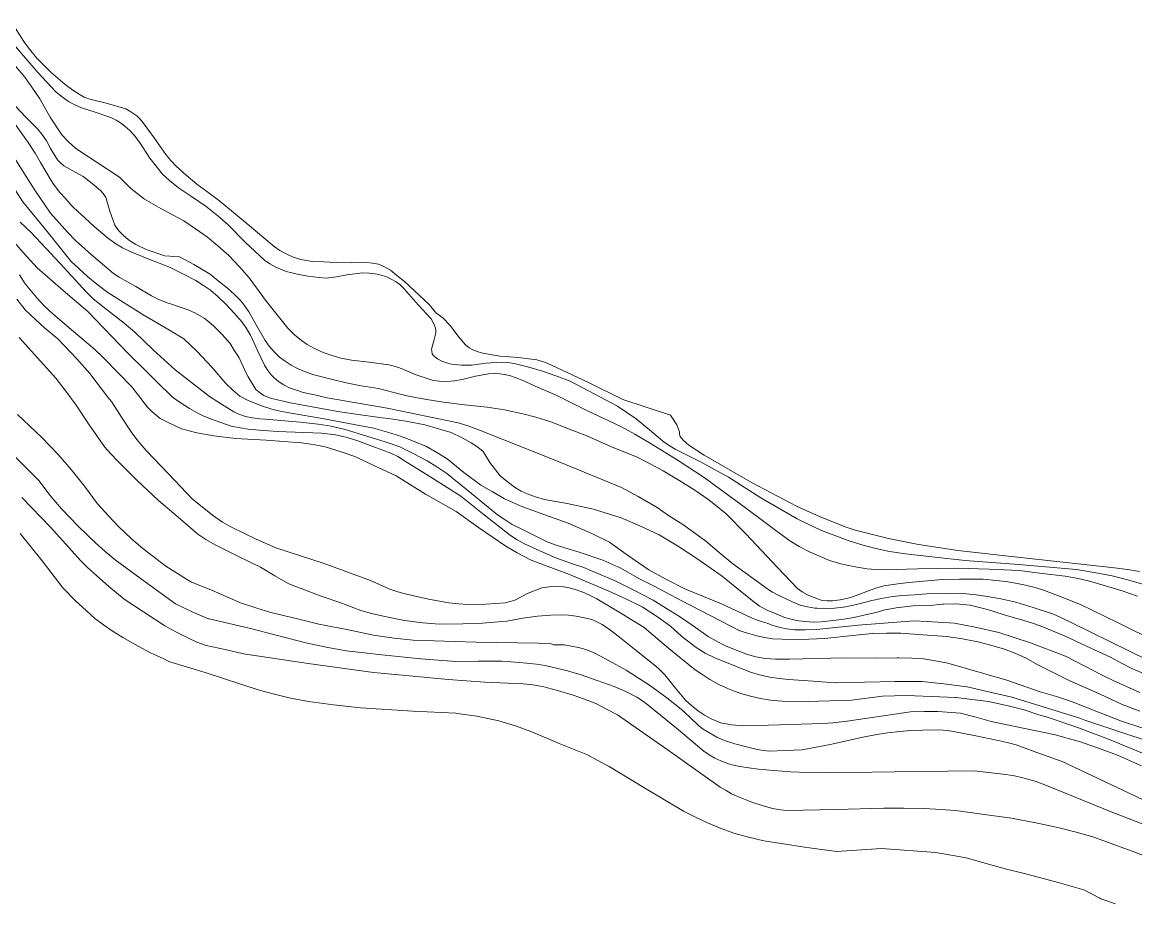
# Model space of a CAD drawing. Header units: inches. Extents: x 115425 to 116786, y 150085 to 152399.
# Drawn here: x 116091.6 to 116184.9, y 152226.5 to 152300.3 of the extents above; entities that cross this region are included whole.
import ezdxf

# ---------------------------------------------------------------- set-up
doc = ezdxf.new("R2010")
doc.units = ezdxf.units.IN
doc.header["$MEASUREMENT"] = 0
doc.layers.add('Contour', color=7, linetype='Continuous', lineweight=0, true_color=0xbed2ff)

msp = doc.modelspace()

# ---------------------------------------------------------------- linework, layer by layer
at = {"layer": 'Contour'}
for points in [[(116145.882, 152267.358), (116141.899, 152268.684), (116139.014, 152270.105), (116135.911, 152271.555), (116135.318, 152271.792), (116134.676, 152271.994), (116133.129, 152272.19), (116131.617, 152272.304), (116130.775, 152272.45), (116130.051, 152272.583), (116129.68, 152272.692), (116129.324, 152272.834), (116129.018, 152273.011), (116128.71, 152273.255), (116128.071, 152274.01), (116127.447, 152274.85), (116126.811, 152275.505), (116126.212, 152275.96), (116126.161, 152276.009), (116125.659, 152276.634), (116123.601, 152278.546), (116122.967, 152279.067), (116122.437, 152279.49), (116121.876, 152279.811), (116121.418, 152280.001), (116120.93, 152280.09), (116120.443, 152280.145), (116119.152, 152280.129), (116117.878, 152280.131), (116116.82, 152280.189), (116115.881, 152280.233), (116115.393, 152280.304), (116114.888, 152280.393), (116114.228, 152280.628), (116113.686, 152280.866), (116113.176, 152281.155), (116112.681, 152281.495), (116110.438, 152283.385), (116108.145, 152285.274), (116107.121, 152286.02), (116106.199, 152286.702), (116105.308, 152287.451), (116104.484, 152288.219), (116104.037, 152288.678), (116103.605, 152289.187), (116102.632, 152290.588), (116101.729, 152291.841), (116101.454, 152292.153), (116101.178, 152292.431), (116100.684, 152292.771), (116100.259, 152292.995), (116098.739, 152293.461), (116097.255, 152293.81), (116096.781, 152293.999), (116096.441, 152294.175), (116095.828, 152294.579), (116095.196, 152295.05), (116094.597, 152295.539), (116093.998, 152296.044), (116093.327, 152296.715), (116092.794, 152297.272), (116092.189, 152297.995), (116091.721, 152298.637), (116090.691, 152300.255)], [(116185.729, 152253.123), (116184.277, 152253.54), (116182.876, 152253.908), (116181.377, 152254.189), (116179.896, 152254.438), (116175.024, 152254.854), (116170.574, 152255.18), (116168.035, 152255.469), (116165.564, 152255.743), (116164.217, 152255.961), (116163.072, 152256.185), (116161.924, 152256.492), (116160.775, 152256.866), (116159.659, 152257.274), (116158.524, 152257.716), (116157.541, 152258.178), (116156.506, 152258.672), (116153.461, 152260.442), (116150.753, 152262.169), (116148.442, 152263.42), (116146.286, 152264.524), (116145.639, 152264.91), (116145.213, 152265.202), (116144.117, 152266.147), (116143.021, 152267.043), (116142.237, 152267.594), (116141.452, 152268.128), (116139.499, 152269.153), (116137.495, 152270.21), (116136.293, 152270.65), (116135.177, 152271.042), (116134.029, 152271.382), (116132.916, 152271.656), (116132.259, 152271.758), (116131.722, 152271.794), (116130.433, 152271.729), (116129.23, 152271.548), (116128.392, 152271.561), (116127.552, 152271.641), (116127.113, 152271.747), (116126.724, 152271.889), (116126.367, 152272.081), (116126.146, 152272.243), (116125.99, 152272.407), (116125.921, 152272.506), (116125.882, 152272.723), (116125.861, 152272.874), (116126.062, 152273.583), (116126.23, 152274.241), (116126.241, 152274.493), (116126.184, 152274.743), (116126.042, 152275.059), (116125.832, 152275.422), (116124.763, 152276.604), (116123.59, 152277.933), (116123.213, 152278.293), (116122.905, 152278.537), (116122.48, 152278.761), (116122.124, 152278.937), (116121.735, 152279.061), (116121.33, 152279.168), (116120.658, 152279.252), (116120.087, 152279.272), (116118.767, 152279.105), (116117.922, 152278.932), (116117.047, 152278.844), (116116.459, 152278.88), (116115.517, 152279.008), (116114.625, 152279.17), (116114.169, 152279.276), (116113.697, 152279.399), (116113.206, 152279.588), (116112.816, 152279.746), (116112.34, 152280.019), (116111.88, 152280.326), (116110.301, 152281.813), (116108.839, 152283.304), (116107.982, 152284.054), (116106.991, 152284.834), (116105.763, 152285.659), (116104.672, 152286.387), (116103.919, 152287.006), (116103.336, 152287.545), (116102.281, 152288.877), (116101.409, 152290.214), (116100.959, 152290.79), (116100.597, 152291.2), (116100.22, 152291.543), (116099.912, 152291.787), (116099.469, 152292.062), (116099.011, 152292.285), (116097.709, 152292.722), (116096.543, 152293.096), (116095.933, 152293.366), (116095.458, 152293.623), (116094.843, 152294.06), (116094.398, 152294.418), (116092.899, 152296.058), (116090.846, 152298.423)], [(116185.006, 152252.2), (116183.72, 152252.654), (116182.319, 152253.072), (116180.968, 152253.475), (116179.905, 152253.717), (116178.929, 152253.877), (116177.029, 152254.098), (116175.128, 152254.353), (116172.544, 152254.457), (116169.96, 152254.544), (116166.609, 152254.494), (116163.862, 152254.41), (116163.106, 152254.441), (116162.317, 152254.489), (116161.207, 152254.679), (116160.161, 152254.905), (116159.672, 152255.044), (116159.199, 152255.183), (116158.352, 152255.548), (116157.521, 152255.93), (116156.671, 152256.378), (116155.787, 152256.893), (116152.046, 152259.685), (116148.716, 152262.152), (116146.519, 152263.574), (116144.271, 152264.96), (116142.911, 152265.765), (116141.738, 152266.407), (116138.939, 152267.713), (116136.24, 152269.072), (116134.8, 152269.69), (116133.461, 152270.294), (116132.869, 152270.515), (116132.412, 152270.671), (116131.94, 152270.76), (116131.604, 152270.819), (116131.117, 152270.84), (116130.631, 152270.812), (116129.563, 152270.617), (116128.447, 152270.338), (116127.796, 152270.238), (116127.143, 152270.188), (116126.506, 152270.206), (116126.001, 152270.261), (116124.582, 152270.745), (116123.176, 152271.314), (116122.736, 152271.455), (116122.281, 152271.577), (116120.649, 152271.789), (116119.153, 152271.953), (116118.277, 152272.132), (116117.534, 152272.349), (116116.807, 152272.616), (116116.078, 152272.933), (116115.466, 152273.287), (116114.988, 152273.611), (116114.406, 152274.099), (116113.84, 152274.639), (116112.058, 152276.876), (116110.6, 152278.869), (116109.79, 152279.771), (116108.878, 152280.722), (116107.969, 152281.538), (116107.113, 152282.255), (116106.106, 152282.968), (116105.118, 152283.631), (116103.385, 152284.561), (116101.821, 152285.444), (116100.675, 152286.338), (116099.73, 152287.288), (116097.872, 152288.516), (116096.083, 152289.697), (116095.448, 152290.268), (116094.914, 152290.842), (116093.922, 152292.31), (116093.063, 152293.848), (116092.402, 152294.822), (116091.811, 152295.662), (116090.308, 152297.453)], [(116186.766, 152248.314), (116183.337, 152250.007), (116180.216, 152251.507), (116178.895, 152252.044), (116177.203, 152252.673), (116176.426, 152252.922), (116175.616, 152253.137), (116174.774, 152253.284), (116173.965, 152253.432), (116173.159, 152253.512), (116172.083, 152253.62), (116171.043, 152253.627), (116170.104, 152253.638), (116168.626, 152253.601), (116165.85, 152253.352), (116165.12, 152253.276), (116163.751, 152253.065), (116163.089, 152252.881), (116162.465, 152252.661), (116161.438, 152252.275), (116161.126, 152252.153), (116160.761, 152252.027), (116160.094, 152251.893), (116159.442, 152251.81), (116158.973, 152251.815), (116158.586, 152251.855), (116157.978, 152252.058), (116157.368, 152252.312), (116156.925, 152252.569), (116156.533, 152252.844), (116154.851, 152254.601), (116152.19, 152257.43), (116150.559, 152259.088), (116149.528, 152259.943), (116149.005, 152260.323), (116147.914, 152261.084), (116146.653, 152261.875), (116145.274, 152262.713), (116144.136, 152263.322), (116143.101, 152263.833), (116140.95, 152264.719), (116138.882, 152265.64), (116137.342, 152266.223), (116135.869, 152266.807), (116134.619, 152267.195), (116133.522, 152267.487), (116131.972, 152267.801), (116130.524, 152268.033), (116128.625, 152268.238), (116126.859, 152268.462), (116125.311, 152268.709), (116123.947, 152268.944), (116122.715, 152269.265), (116121.434, 152269.586), (116119.986, 152269.818), (116118.723, 152270.055), (116117.339, 152270.407), (116115.939, 152270.758), (116115.229, 152271.009), (116114.653, 152271.263), (116114.109, 152271.551), (116113.598, 152271.874), (116113.137, 152272.231), (116112.708, 152272.623), (116112.276, 152273.149), (116111.929, 152273.61), (116111.176, 152274.934), (116110.579, 152276.026), (116110.266, 152276.454), (116109.92, 152276.898), (116109.335, 152277.488), (116108.77, 152277.993), (116108, 152278.612), (116107.316, 152279.165), (116105.971, 152279.987), (116104.816, 152280.579), (116104.749, 152280.611), (116103.518, 152280.702), (116101.962, 152281.234), (116101.114, 152281.649), (116100.501, 152282.036), (116100.055, 152282.428), (116099.712, 152282.755), (116099.504, 152283.018), (116099.33, 152283.282), (116098.933, 152284.446), (116098.603, 152285.579), (116098.36, 152285.908), (116098.152, 152286.171), (116097.434, 152286.757), (116096.682, 152287.343), (116095.832, 152287.824), (116095.083, 152288.242), (116094.741, 152288.535), (116094.535, 152288.732), (116094.081, 152289.458), (116093.936, 152289.742), (116093.613, 152290.325), (116093.372, 152290.693), (116093.241, 152290.88), (116092.861, 152291.34), (116091.898, 152292.323), (116091.002, 152293.273)], [(116185.859, 152246.845), (116182.736, 152248.378), (116179.512, 152249.976), (116178.63, 152250.39), (116177.951, 152250.708), (116176.261, 152251.27), (116174.809, 152251.704), (116173.561, 152251.975), (116172.45, 152252.182), (116171.474, 152252.326), (116170.667, 152252.406), (116169.057, 152252.434), (116167.315, 152252.39), (116166.311, 152252.332), (116165.306, 152252.274), (116164.487, 152252.168), (116163.555, 152252.011), (116162.743, 152251.844), (116162.21, 152251.694), (116161.458, 152251.505), (116160.548, 152251.303), (116160.377, 152251.279), (116159.625, 152251.193), (116158.954, 152251.177), (116158.166, 152251.191), (116157.981, 152251.212), (116157.363, 152251.305), (116156.732, 152251.466), (116155.843, 152251.836), (116154.921, 152252.289), (116154.912, 152252.293), (116154.436, 152252.549), (116154.044, 152252.791), (116152.627, 152253.83), (116151.108, 152254.916), (116149.962, 152255.86), (116148.832, 152256.805), (116147.824, 152257.568), (116146.919, 152258.217), (116145.728, 152258.975), (116144.772, 152259.623), (116143.174, 152260.556), (116141.78, 152261.31), (116135.989, 152263.665), (116129.741, 152266.16), (116128.912, 152266.475), (116128.101, 152266.707), (116122.153, 152267.935), (116117.136, 152268.817), (116116.057, 152269.058), (116115.129, 152269.27), (116114.487, 152269.472), (116113.98, 152269.661), (116113.504, 152269.901), (116113.062, 152270.175), (116112.686, 152270.484), (116112.444, 152270.73), (116112.098, 152271.174), (116111.888, 152271.555), (116111.323, 152272.715), (116110.703, 152274.058), (116110.37, 152274.62), (116110.022, 152275.148), (116109.366, 152275.887), (116108.626, 152276.673), (116108.008, 152277.262), (116107.357, 152277.816), (116106.761, 152278.22), (116106.13, 152278.624), (116105.026, 152279.201), (116103.923, 152279.744), (116102.061, 152280.469), (116100.639, 152281.054), (116099.993, 152281.364), (116099.353, 152281.758), (116098.707, 152282.232), (116097.626, 152283.155), (116096.456, 152284.226), (116096.333, 152284.336), (116095.749, 152284.891), (116095.231, 152285.482), (116094.715, 152286.04), (116094.16, 152286.798), (116094.014, 152286.996), (116093.119, 152288.513), (116092.664, 152289.309), (116092.089, 152290.201), (116091.89, 152290.465), (116090.917, 152291.85)], [(116186.687, 152245.23), (116184.519, 152246.15), (116183.669, 152246.598), (116182.751, 152247.112), (116180.717, 152248.035), (116178.885, 152248.895), (116176.853, 152249.717), (116176.109, 152249.967), (116175.129, 152250.278), (116174.792, 152250.365), (116173.762, 152250.663), (116172.443, 152251.1), (116171.769, 152251.251), (116170.992, 152251.467), (116169.783, 152251.571), (116168.744, 152251.545), (116168.677, 152251.543), (116167.624, 152251.434), (116166.183, 152251.398), (116164.79, 152251.23), (116163.737, 152251.026), (116163.31, 152250.909), (116161.248, 152250.409), (116160.229, 152250.251), (116158.496, 152250.05), (116157.868, 152250.035), (116157.129, 152250.083), (116156.44, 152250.167), (116155.867, 152250.304), (116155.444, 152250.427), (116155.132, 152250.574), (116154.733, 152250.729), (116153.971, 152251.028), (116153.353, 152251.382), (116152.831, 152251.755), (116151.755, 152252.635), (116150.509, 152253.638), (116150.126, 152253.94), (116148.095, 152255.366), (116146.461, 152256.43), (116144.925, 152257.33), (116143.329, 152258.103), (116141.69, 152258.8), (116141.404, 152258.885), (116139.445, 152259.49), (116137.22, 152259.972), (116135.334, 152260.311), (116134.591, 152260.511), (116133.881, 152260.762), (116133.373, 152261), (116132.896, 152261.274), (116132.213, 152261.794), (116131.631, 152262.282), (116130.765, 152263.385), (116130.188, 152264.326), (116129.744, 152264.685), (116129.198, 152265.057), (116128.434, 152265.457), (116127.501, 152265.904), (116126.454, 152266.213), (116125.306, 152266.554), (116123.874, 152266.837), (116122.275, 152267.082), (116121.741, 152267.14), (116119.725, 152267.413), (116118.185, 152267.629), (116114.031, 152268.393), (116112.384, 152268.787), (116112.172, 152268.862), (116111.833, 152269.004), (116111.424, 152269.279), (116111.15, 152269.524), (116110.503, 152270.581), (116110.204, 152271.161), (116110.204, 152271.178), (116109.744, 152272.156), (116109.36, 152272.75), (116108.993, 152273.362), (116108.321, 152274.116), (116107.649, 152274.821), (116107.205, 152275.179), (116106.829, 152275.472), (116106.098, 152275.89), (116105.486, 152276.193), (116104.726, 152276.443), (116104.185, 152276.614), (116104.168, 152276.63), (116103.729, 152276.753), (116102.983, 152277.07), (116102.406, 152277.358), (116101.113, 152278.131), (116099.72, 152278.902), (116099.243, 152279.22), (116097.357, 152280.809), (116096.054, 152281.984), (116095.416, 152282.654), (116093.953, 152284.261), (116092.597, 152286.272), (116090.782, 152289.146)], [(116091.005, 152286.216), (116091.634, 152285.226), (116093.673, 152282.727), (116095.68, 152280.227), (116096.332, 152279.639), (116097.086, 152278.954), (116097.839, 152278.335), (116098.762, 152277.62), (116101.861, 152275.684), (116101.915, 152275.658), (116103.931, 152274.474), (116105.114, 152273.748), (116106.209, 152272.731), (116107.5, 152271.354), (116108.64, 152270.023), (116109.224, 152269.451), (116109.823, 152268.963), (116110.095, 152268.802), (116110.452, 152268.609), (116111.078, 152268.356), (116111.722, 152268.104), (116112.482, 152267.854), (116113.292, 152267.656), (116116.877, 152267.058), (116121.004, 152266.271), (116122.169, 152265.931), (116123.284, 152265.606), (116124.367, 152265.197), (116125.451, 152264.737), (116126.319, 152264.222), (116127.169, 152263.707), (116128.573, 152262.551), (116130.007, 152261.512), (116130.942, 152260.966), (116131.98, 152260.354), (116132.675, 152260.036), (116133.421, 152259.719), (116135.349, 152259.012), (116137.311, 152258.322), (116139.345, 152257.433), (116140.784, 152256.734), (116142.29, 152255.636), (116144.08, 152254.423), (116145.491, 152253.636), (116147.138, 152252.788), (116150.152, 152251.554), (116152.662, 152250.392), (116153.095, 152250.217), (116153.583, 152250.06), (116153.969, 152249.934), (116154.447, 152249.757), (116155.072, 152249.571), (116155.611, 152249.467), (116156.3, 152249.384), (116157.155, 152249.388), (116158.126, 152249.412), (116161.604, 152249.783), (116166.306, 152250.143), (116167.397, 152250.094), (116169.663, 152249.956), (116171.41, 152249.613), (116173.397, 152249.168), (116176.034, 152248.312), (116178.98, 152247.183), (116182.098, 152245.574), (116182.969, 152245.148), (116185.199, 152244.131)], [(116185.19, 152242.582), (116183.667, 152243.171), (116181.867, 152244.001), (116179.27, 152245.143), (116176.647, 152246.471), (116175.62, 152247.044), (116174.738, 152247.425), (116173.858, 152247.772), (116172.811, 152248.082), (116171.765, 152248.358), (116170.35, 152248.625), (116169.038, 152248.827), (116167.022, 152248.978), (116165.175, 152249.1), (116163.968, 152249.104), (116162.829, 152249.076), (116162.803, 152249.083), (116161.131, 152248.908), (116158.807, 152248.666), (116157.467, 152248.599), (116156.261, 152248.569), (116155.238, 152248.594), (116154.415, 152248.641), (116153.759, 152248.742), (116153.119, 152248.877), (116152.325, 152249.109), (116151.7, 152249.312), (116146.775, 152251.856), (116144.512, 152253.042), (116143.243, 152253.689), (116141.729, 152254.541), (116140.983, 152254.891), (116140.204, 152255.224), (116138.243, 152255.88), (116136.385, 152256.454), (116135.624, 152256.738), (116134.928, 152257.056), (116133.706, 152257.679), (116132.637, 152258.207), (116131.955, 152258.643), (116131.393, 152259.031), (116129.219, 152260.805), (116127.15, 152262.465), (116126.314, 152263.031), (116125.514, 152263.531), (116124.342, 152264.156), (116123.222, 152264.699), (116121.973, 152265.118), (116119.736, 152265.831), (116118.625, 152266.162), (116117.477, 152266.43), (116116.366, 152266.601), (116114.86, 152266.783), (116111.972, 152267.023), (116111.462, 152267.049), (116110.874, 152267.135), (116110.284, 152267.255), (116109.743, 152267.443), (116109.319, 152267.634), (116108.264, 152268.278), (116107.275, 152268.925), (116105.019, 152270.68), (116104.398, 152271.162), (116102.552, 152272.844), (116101.008, 152274.298), (116100.124, 152275.055), (116098.101, 152276.649), (116098.056, 152276.68), (116097.542, 152277.103), (116096.959, 152277.659), (116094.754, 152280.053), (116092.343, 152282.644), (116091.416, 152283.526)], [(116185.362, 152241.189), (116183.672, 152241.751), (116181.742, 152242.508), (116179.474, 152243.391), (116178.223, 152243.795), (116176.858, 152244.21), (116174.049, 152245.174), (116169.101, 152246.589), (116168.09, 152246.799), (116167.08, 152246.975), (116166.106, 152247.018), (116164.999, 152247.058), (116164.857, 152247.054), (116163.171, 152247.012), (116160.453, 152247.035), (116155.862, 152246.94), (116155.556, 152246.925), (116154.684, 152246.937), (116153.845, 152246.983), (116153.02, 152247.13), (116152.345, 152247.315), (116151.397, 152247.677), (116150.482, 152248.057), (116149.752, 152248.441), (116149.054, 152248.843), (116147.792, 152249.735), (116146.633, 152250.511), (116145.543, 152251.172), (116144.42, 152251.865), (116142.806, 152252.714), (116141.261, 152253.498), (116139.279, 152254.337), (116138.625, 152254.6), (116137.68, 152254.927), (116136.328, 152255.38), (116134.954, 152256), (116133.649, 152256.588), (116133.037, 152256.925), (116132.475, 152257.28), (116130.286, 152259.021), (116128.336, 152260.582), (116126.021, 152262.018), (116123.619, 152263.552), (116123.041, 152263.889), (116122.464, 152264.177), (116120.958, 152264.727), (116119.706, 152265.216), (116118.794, 152265.478), (116117.849, 152265.706), (116116.655, 152265.859), (116112.967, 152265.993), (116111.474, 152266.105), (116110.504, 152266.194), (116109.221, 152266.42), (116109.089, 152266.454), (116108.21, 152266.734), (116107.432, 152267.033), (116106.805, 152267.286), (116106.194, 152267.59), (116105.599, 152267.91), (116104.815, 152268.411), (116104.167, 152268.881), (116103.96, 152269.086), (116103.075, 152269.928), (116101.906, 152271.102), (116100.456, 152272.529), (116097.083, 152276.035), (116095.028, 152277.796), (116092.852, 152279.687), (116091.663, 152280.983), (116090.927, 152281.812)], [(116187.697, 152239.478), (116184.271, 152240.596), (116180.595, 152241.827), (116180.179, 152241.983), (116176.361, 152243.163), (116174.48, 152243.739), (116172.399, 152244.231), (116170.721, 152244.604), (116168.787, 152244.86), (116166.969, 152245.07), (116164.871, 152245.059), (116164.668, 152245.054), (116162.141, 152244.994), (116159.706, 152244.96), (116159.691, 152244.96), (116157.843, 152245.099), (116155.778, 152245.232), (116155.005, 152245.313), (116154.214, 152245.428), (116153.337, 152245.625), (116152.594, 152245.841), (116151.138, 152246.425), (116149.648, 152247.009), (116148.8, 152247.441), (116148.034, 152247.908), (116146.837, 152248.835), (116145.877, 152249.683), (116144.717, 152250.526), (116143.523, 152251.319), (116142.149, 152251.972), (116140.674, 152252.657), (116137.438, 152254.019), (116134.207, 152255.231), (116133.052, 152255.823), (116132.082, 152256.402), (116129.814, 152257.956), (116127.92, 152259.302), (116125.369, 152260.748), (116122.9, 152262.28), (116121.035, 152263.156), (116119.441, 152263.888), (116118.308, 152264.296), (116116.973, 152264.699), (116115.962, 152264.909), (116114.97, 152265.052), (116112.031, 152265.265), (116109.462, 152265.419), (116107.629, 152265.625), (116106.199, 152265.87), (116104.93, 152266.228), (116103.742, 152266.764), (116103.152, 152267.084), (116102.482, 152267.645), (116102.086, 152268.035), (116100.768, 152269.736), (116099.632, 152270.916), (116098.395, 152272.16), (116097.662, 152272.857), (116095.89, 152274.38), (116094.162, 152275.834), (116093.457, 152276.493), (116092.82, 152277.175), (116091.841, 152278.348), (116091.349, 152279.097)], [(116185.415, 152239.07), (116182.583, 152240.249), (116180.054, 152241.193), (116177.457, 152242.069), (116176.735, 152242.284), (116175.518, 152242.689), (116174.168, 152243.025), (116172.517, 152243.387), (116169.826, 152243.723), (116169.755, 152243.732), (116168.429, 152243.786), (116165.646, 152243.902), (116163.652, 152243.832), (116161.033, 152243.502), (116160.164, 152243.462), (116158.287, 152243.416), (116156.612, 152243.374), (116155.907, 152243.39), (116155.22, 152243.407), (116154.262, 152243.5), (116153.437, 152243.648), (116152.577, 152243.828), (116151.868, 152244.028), (116151.293, 152244.232), (116150.735, 152244.436), (116149.938, 152244.819), (116149.19, 152245.22), (116148.508, 152245.673), (116147.962, 152246.045), (116145.756, 152247.835), (116143.667, 152249.578), (116141.59, 152250.868), (116139.719, 152251.979), (116139.158, 152252.267), (116138.615, 152252.522), (116137.973, 152252.741), (116137.433, 152252.895), (116136.911, 152252.983), (116136.39, 152253.021), (116135.721, 152252.987), (116135.102, 152252.905), (116133.973, 152252.458), (116132.848, 152251.876), (116132.449, 152251.749), (116132.032, 152251.655), (116130.425, 152251.548), (116128.934, 152251.511), (116128.128, 152251.558), (116127.321, 152251.638), (116125.62, 152251.965), (116123.766, 152252.372), (116123.041, 152252.572), (116122.364, 152252.807), (116120.757, 152253.515), (116116.876, 152254.933), (116112.838, 152256.241), (116111.18, 152256.975), (116109.109, 152257.98), (116108.953, 152258.065), (116108.357, 152258.41), (116107.522, 152258.976), (116106.666, 152259.677), (116105.845, 152260.327), (116103.832, 152262.441), (116101.973, 152264.391), (116101.299, 152265.196), (116100.779, 152265.887), (116099.908, 152267.208), (116099.055, 152268.495), (116098.761, 152268.863), (116097.263, 152270.846), (116096.172, 152272.067), (116094.571, 152273.766), (116093.457, 152274.675), (116092.297, 152275.743), (116091.842, 152276.175), (116091.137, 152277.062)], [(116091.342, 152273.862), (116094.414, 152270.466), (116095.245, 152269.364), (116096.092, 152268.211), (116097.198, 152266.56), (116098.5, 152264.674), (116098.974, 152264.139), (116099.595, 152263.502), (116101.215, 152261.895), (116102.999, 152260.218), (116104.654, 152258.809), (116106.293, 152257.399), (116106.966, 152256.961), (116107.805, 152256.487), (116109.697, 152255.538), (116111.541, 152254.623), (116112.74, 152253.913), (116113.858, 152253.271), (116114.468, 152253.016), (116114.949, 152252.854), (116116.541, 152252.223), (116118.18, 152251.676), (116119.957, 152251.016), (116120.834, 152250.769), (116121.964, 152250.495), (116123.598, 152250.184), (116125.129, 152249.97), (116126.17, 152249.895), (116127.11, 152249.868), (116128.5, 152249.902), (116130.142, 152249.943), (116131.129, 152250.018), (116132.166, 152250.127), (116133.518, 152250.362), (116134.754, 152250.544), (116135.825, 152250.621), (116136.847, 152250.646), (116137.334, 152250.608), (116137.973, 152250.54), (116138.681, 152250.406), (116139.287, 152250.248), (116139.492, 152250.158), (116140.154, 152249.822), (116140.767, 152249.418), (116141.484, 152248.899), (116143.007, 152247.662), (116144.666, 152246.344), (116144.992, 152246.034), (116145.405, 152245.608), (116146.304, 152244.507), (116147.15, 152243.488), (116147.665, 152243.014), (116148.229, 152242.575), (116148.74, 152242.252), (116149.284, 152241.947), (116149.775, 152241.741), (116150.071, 152241.615), (116150.088, 152241.615), (116150.998, 152241.436), (116151.989, 152241.36), (116154.083, 152241.412), (116158.656, 152241.542), (116159.476, 152241.613), (116160.479, 152241.705), (116163.537, 152242.149), (116165.975, 152242.529), (116167.164, 152242.558), (116168.27, 152242.554), (116170.168, 152242.414), (116171.383, 152242.109), (116172.734, 152241.706), (116175.43, 152241.169), (116178.126, 152240.599), (116179.207, 152240.29), (116180.152, 152240.045), (116181.945, 152239.385), (116183.332, 152238.883), (116185.332, 152237.993)], [(116189.566, 152233.192), (116184.358, 152235.68), (116178.692, 152238.374), (116176.579, 152239.11), (116174.836, 152239.754), (116174.093, 152239.954), (116173.334, 152240.136), (116171.448, 152240.509), (116169.459, 152240.913), (116168.737, 152240.979), (116167.931, 152241.026), (116166.994, 152240.986), (116166.022, 152240.961), (116165.085, 152240.871), (116164.065, 152240.779), (116163.03, 152240.602), (116161.995, 152240.409), (116159.412, 152239.808), (116156.909, 152239.344), (116155.519, 152239.292), (116154.162, 152239.242), (116153.708, 152239.281), (116153.136, 152239.368), (116152.259, 152239.581), (116151.264, 152239.841), (116150.67, 152240.029), (116150.183, 152240.22), (116149.762, 152240.394), (116149.094, 152240.794), (116148.634, 152241.084), (116148.259, 152241.36), (116147.538, 152242.047), (116146.783, 152242.749), (116145.569, 152243.692), (116144.135, 152244.747), (116143.129, 152245.409), (116142.159, 152246.023), (116140.748, 152246.793), (116139.542, 152247.434), (116138.78, 152247.733), (116138.172, 152247.92), (116136.993, 152248.125), (116136.155, 152248.138), (116136.088, 152248.136), (116135.901, 152248.216), (116134.811, 152248.272), (116129.611, 152248.362), (116124.343, 152248.516), (116122.73, 152248.678), (116121.014, 152248.937), (116118.772, 152249.418), (116116.431, 152249.863), (116114.525, 152250.336), (116112.417, 152250.854), (116111.167, 152251.226), (116109.882, 152251.647), (116107.51, 152252.678), (116105.766, 152253.373), (116105.421, 152253.585), (116105.338, 152253.619), (116103.614, 152254.732), (116101.678, 152256.211), (116100.744, 152257.017), (116099.614, 152258.073), (116098.829, 152258.893), (116097.898, 152259.947), (116096.79, 152261.417), (116095.698, 152262.82), (116094.586, 152264.058), (116093.229, 152265.497), (116091.2, 152267.425)], [(116145.882, 152267.358), (116146.411, 152266.55), (116146.635, 152265.974), (116146.636, 152265.76), (116146.685, 152265.586), (116146.947, 152265.269), (116147.43, 152264.861), (116148.692, 152264.019), (116152.721, 152261.708), (116156.431, 152259.755), (116158.361, 152258.89), (116160.513, 152258), (116161.354, 152257.72), (116164.135, 152257.033), (116166.658, 152256.539), (116169.944, 152256.025), (116175.206, 152255.442), (116183.061, 152254.579), (116184.152, 152254.438), (116185.155, 152254.261)], [(116188.795, 152231.831), (116182.939, 152234.102), (116177.384, 152236.362), (116176.42, 152236.708), (116175.407, 152237.001), (116174.699, 152237.168), (116173.975, 152237.284), (116172.513, 152237.449), (116171.319, 152237.587), (116164.649, 152237.506), (116158.935, 152237.415), (116157.408, 152237.444), (116155.932, 152237.491), (116154.554, 152237.608), (116153.244, 152237.71), (116152.454, 152237.824), (116151.696, 152237.94), (116151.157, 152238.061), (116150.751, 152238.168), (116150.108, 152238.42), (116149.6, 152238.643), (116149.124, 152238.933), (116148.68, 152239.224), (116146.386, 152241.146), (116144.162, 152242.969), (116143.615, 152243.392), (116143.053, 152243.764), (116142.152, 152244.228), (116141.153, 152244.656), (116139.749, 152245.158), (116138.396, 152245.627), (116137.265, 152245.969), (116136.236, 152246.211), (116135.394, 152246.392), (116134.669, 152246.508), (116133.275, 152246.641), (116131.763, 152246.755), (116129.785, 152246.756), (116127.892, 152246.726), (116124.985, 152246.972), (116121.708, 152247.294), (116120.229, 152247.458), (116118.732, 152247.639), (116117.049, 152247.933), (116115.33, 152248.293), (116110.588, 152249.534), (116107.233, 152250.306), (116107.183, 152250.305), (116105.82, 152250.891), (116104.421, 152251.569), (116101.877, 152253.403), (116099.366, 152255.254), (116098.53, 152255.959), (116097.711, 152256.664), (116096.304, 152258.054), (116094.865, 152259.527), (116093.935, 152260.647), (116092.972, 152261.884), (116088.719, 152266.171)], [(116186.701, 152230.053), (116184.773, 152230.767), (116181.271, 152232.056), (116179.871, 152232.44), (116178.437, 152232.807), (116176.481, 152233.229), (116174.443, 152233.614), (116171.971, 152233.956), (116169.784, 152234.253), (116168.541, 152234.357), (116167.147, 152234.44), (116165.403, 152234.464), (116163.76, 152234.457), (116159.756, 152234.357), (116155.634, 152234.272), (116155.097, 152234.326), (116154.44, 152234.444), (116153.562, 152234.69), (116152.701, 152234.954), (116151.854, 152235.302), (116151.006, 152235.667), (116150.547, 152235.924), (116150.054, 152236.23), (116145.703, 152239.309), (116141.438, 152242.273), (116140.538, 152242.754), (116139.621, 152243.217), (116138.673, 152243.58), (116137.743, 152243.909), (116136.426, 152244.312), (116135.16, 152244.633), (116134.352, 152244.781), (116133.545, 152244.862), (116130.323, 152245.016), (116127.25, 152245.225), (116124.343, 152245.506), (116120.999, 152245.825), (116115.548, 152246.579), (116110.131, 152247.367), (116108.579, 152247.748), (116106.995, 152248.08), (116106.221, 152248.37), (116105.447, 152248.727), (116104.443, 152249.235), (116103.539, 152249.726), (116101.732, 152250.906), (116100.139, 152251.967), (116098.844, 152253.025), (116097.795, 152253.931), (116097.058, 152254.602), (116096.485, 152255.172), (116093.969, 152257.982), (116091.549, 152260.477)], [(116183.147, 152226.459), (116181.936, 152226.881), (116181.834, 152226.912), (116180.502, 152227.609), (116178.357, 152228.249), (116175.538, 152228.997), (116174.018, 152229.349), (116172.534, 152229.769), (116170.648, 152230.291), (116168.121, 152230.736), (116163.554, 152231.077), (116159.793, 152230.844), (116157.102, 152231.197), (116155.352, 152231.472), (116153.703, 152231.717), (116152.421, 152232.021), (116151.188, 152232.376), (116149.988, 152232.799), (116148.971, 152233.226), (116147.987, 152233.705), (116146.986, 152234.2), (116143.804, 152236.101), (116140.758, 152237.937), (116139.755, 152238.483), (116138.923, 152238.915), (116136.569, 152239.88), (116134.281, 152240.863), (116132.895, 152241.348), (116131.493, 152241.767), (116129.656, 152242.157), (116128.024, 152242.385), (116127.906, 152242.399), (116124.314, 152242.578), (116119.932, 152242.872), (116117.663, 152243.101), (116115.561, 152243.385), (116114.803, 152243.517), (116114.045, 152243.666), (116112.611, 152244.032), (116111.362, 152244.371), (116106.9, 152245.803), (116103.944, 152246.719), (116103.859, 152246.751), (116103.439, 152246.962), (116102.32, 152247.456), (116101.284, 152248.014), (116100.001, 152248.741), (116099.196, 152249.263), (116098.392, 152249.802), (116097.637, 152250.374), (116096.933, 152250.995), (116096.048, 152251.816), (116095.002, 152252.905), (116093.257, 152255.16), (116091.414, 152257.449)]]:
    msp.add_lwpolyline(points, dxfattribs=at)

doc.saveas('drawing.dxf')
